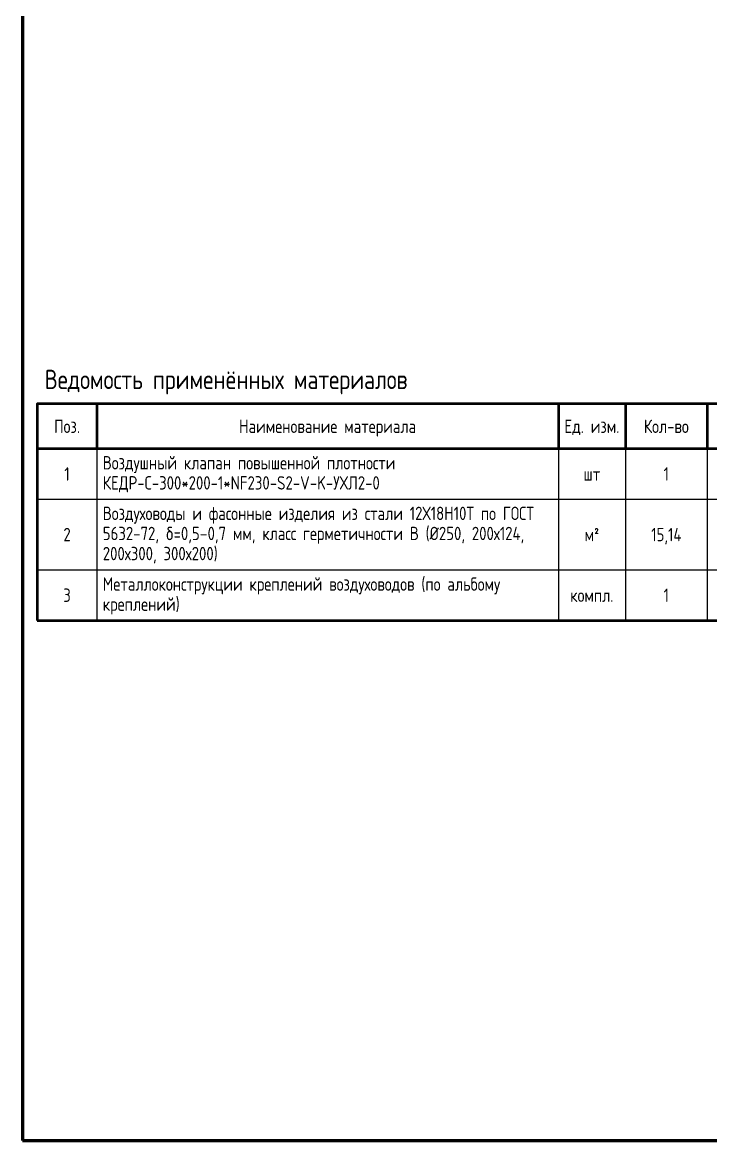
# Model space of a CAD drawing. Header units: metres. Extents: x 20 to 415, y 5 to 292.
# Drawn here: x 20 to 112.5, y 5 to 155.3 of the extents above; entities that cross this region are included whole.
import ezdxf
from ezdxf.enums import TextEntityAlignment as Align

# ---------------------------------------------------------------- set-up
doc = ezdxf.new("R2010")
doc.units = ezdxf.units.M
doc.layers.add('РАМКА', color=7, linetype='Continuous')
doc.layers.add('ТЕКСТ', color=7, linetype='Continuous')
doc.styles.add('GOST', font='isocpeur.ttf')

msp = doc.modelspace()

# ---------------------------------------------------------------- linework, layer by layer
at = {"layer": 'РАМКА', "lineweight": 60}
msp.add_lwpolyline([(20, 5), (415, 5), (415, 292), (20, 292), (20, 5)], dxfattribs=at)
at = {"layer": 'РАМКА', "lineweight": 50}
for points in [[(22, 98), (226, 98), (226, 104), (22, 104), (22, 98)], [(22, 104), (22, 98)], [(22, 104), (22, 74.9)], [(30, 104), (30, 98)], [(92, 104), (92, 98)], [(101, 104), (101, 98)], [(112, 104), (112, 98)], [(22, 74.9), (226, 74.9)]]:
    msp.add_lwpolyline(points, dxfattribs=at)
at = {"layer": 'РАМКА', "lineweight": 25}
for points in [[(22, 98), (22, 91.2)], [(30, 98), (30, 91.2)], [(92, 98), (92, 91.2)], [(101, 98), (101, 91.2)], [(112, 98), (112, 91.2)], [(22, 91.2), (226, 91.2)], [(22, 91.2), (22, 81.7)], [(30, 91.2), (30, 81.7)], [(92, 91.2), (92, 81.7)], [(101, 91.2), (101, 81.7)], [(112, 91.2), (112, 81.7)], [(22, 81.7), (226, 81.7)], [(22, 81.7), (22, 74.9)], [(30, 81.7), (30, 74.9)], [(92, 81.7), (92, 74.9)], [(101, 81.7), (101, 74.9)], [(112, 81.7), (112, 74.9)], [(22, 74.9), (226, 74.9)]]:
    msp.add_lwpolyline(points, dxfattribs=at)

# ---------------------------------------------------------------- texts
at = {"layer": 'ТЕКСТ', "style": 'GOST', "width": 0.8}
for s, height, p in [('Ведомость применённых материалов', 2.6, (23, 106)), ('Воздушный клапан повышенной плотности', 1.8, (30.8, 95.2)), ('КЕДР-С-300*200-1*NF230-S2-V-K-УХЛ2-0', 1.8, (30.8, 92.5)), ('Воздуховоды и фасонные изделия из стали 12Х18Н10Т по ГОСТ', 1.8, (30.8, 88.4)), ('5632-72, δ=0,5–0,7 мм, класс герметичности В (%%c250, 200х124,', 1.8, (30.8, 85.7)), ('200х300, 300х200)', 1.8, (30.8, 83)), ('Металлоконструкции креплений воздуховодов (по альбому', 1.8, (30.8, 78.9)), ('креплений)', 1.8, (30.8, 76.2))]:
    msp.add_text(s, height=height, dxfattribs=at).set_placement(p)
for s, p in [('Поз.', (26, 100.1)), ('Наименование материала', (61, 100.1)), ('Ед. изм.', (96.5, 100.1)), ('Кол-во', (106.5, 100.1)), ('1', (26, 93.7)), ('шт', (96.5, 93.7)), ('1', (106.5, 93.7)), ('2', (26, 85.55)), ('м²', (96.5, 85.55)), ('15,14', (106.5, 85.55)), ('3', (26, 77.4)), ('компл.', (96.5, 77.4)), ('1', (106.5, 77.4))]:
    msp.add_text(s, height=1.8, dxfattribs=at).set_placement(p, align=Align.CENTER)

doc.saveas('drawing.dxf')
